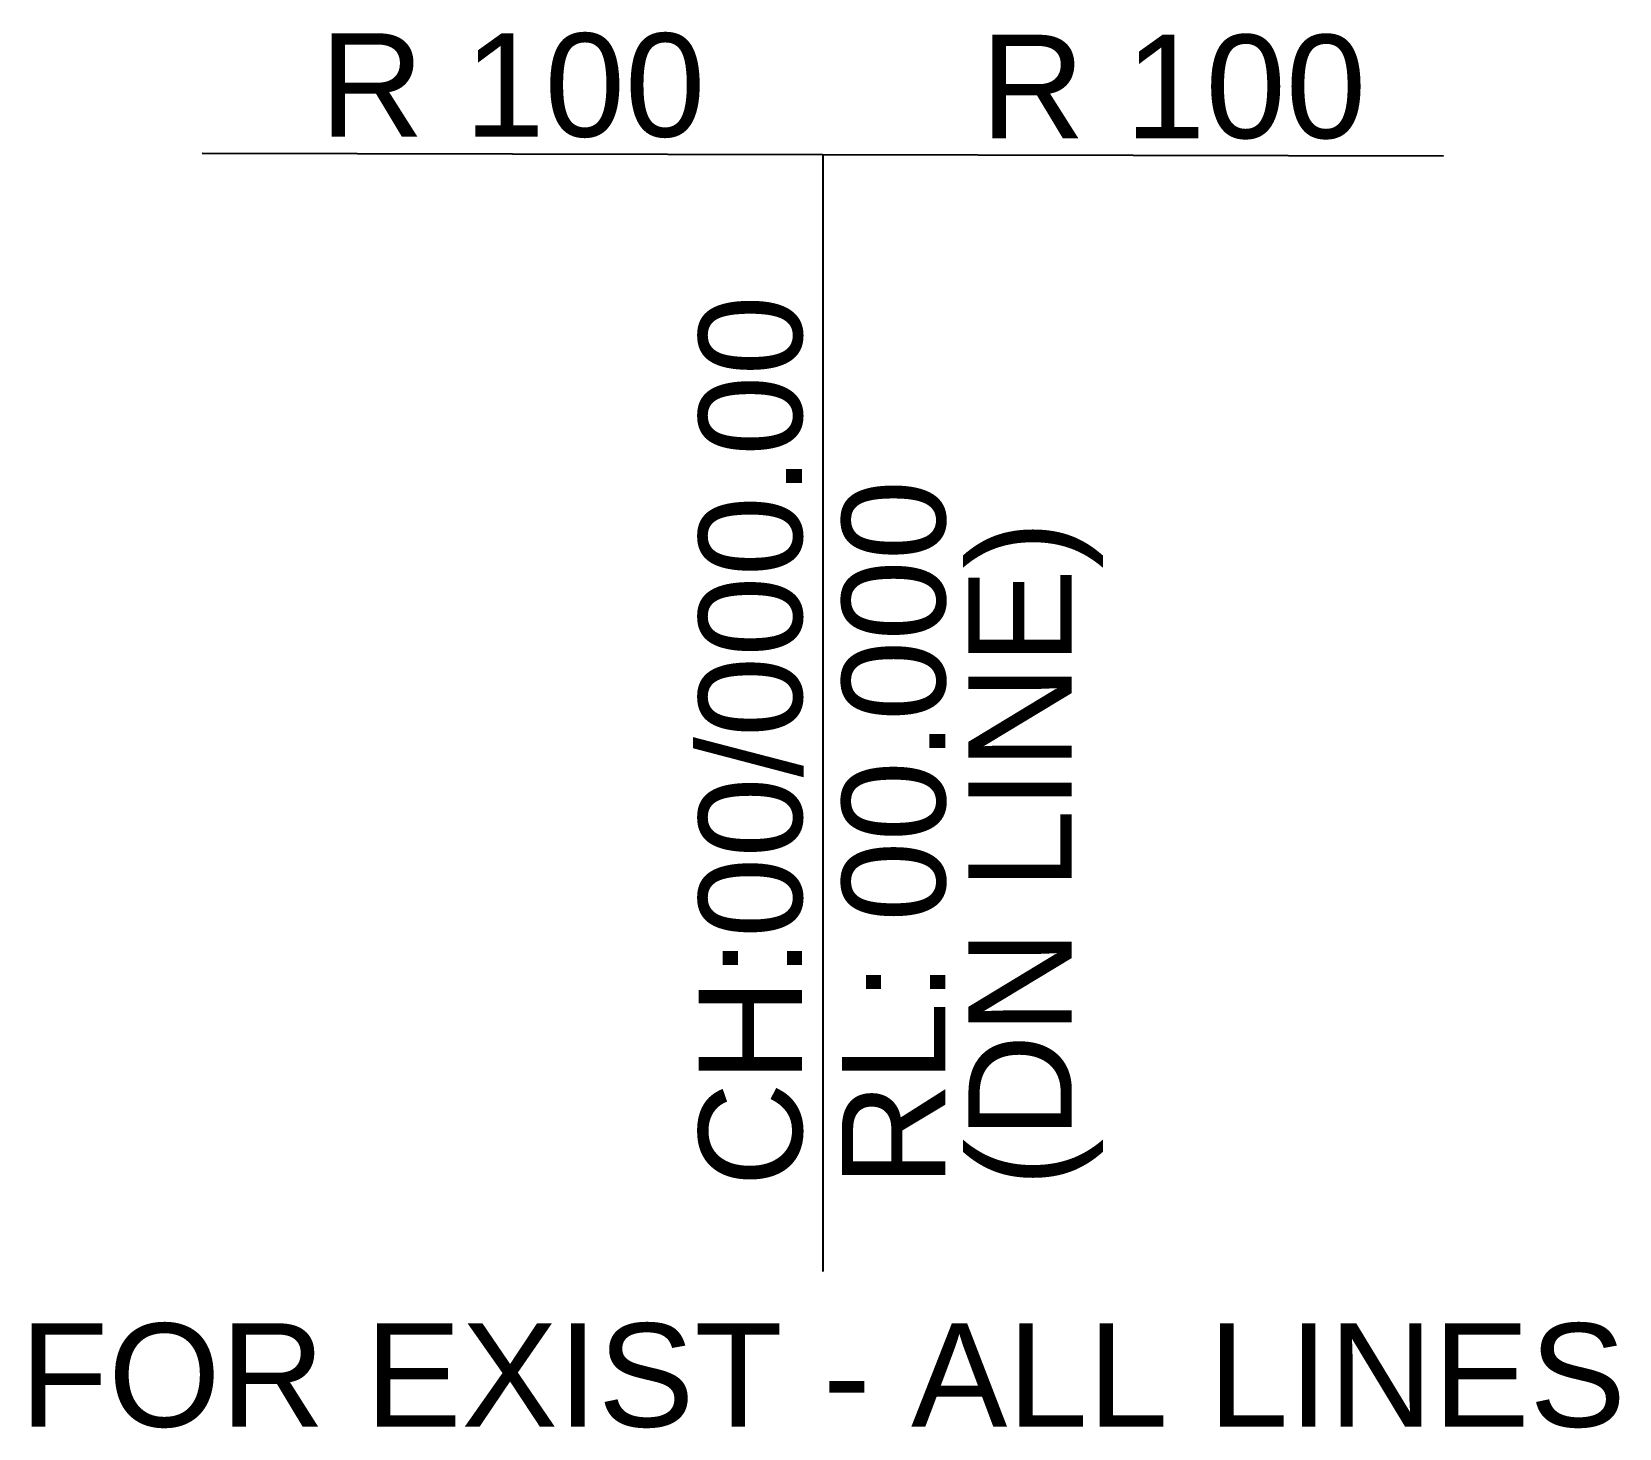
# Model space of a CAD drawing. Header units: metres. Extents: x -19.1 to 19.2, y -3.8 to 30.
import ezdxf
from ezdxf.enums import TextEntityAlignment as Align

# ---------------------------------------------------------------- set-up
doc = ezdxf.new("R2010")
doc.units = ezdxf.units.M
doc.layers.add('1-GRADIENT', color=7, linetype='Continuous')
doc.styles.get("Standard").update_dxf_attribs({"font": 'arial.ttf'})

# ---------------------------------------------------------------- blocks, each defined once
blk = doc.blocks.new('*U137')
at = {"layer": '1-GRADIENT'}
blk.add_line((0, 27), (0, 0), dxfattribs=at)
at = {"layer": '1-GRADIENT', "flags": 128}
for points in [[(-15, 27.033), (0, 27)], [(0, 27), (15, 26.967)]]:
    blk.add_lwpolyline(points, dxfattribs=at)
at = {"layer": '1-GRADIENT'}
for tag, p in [('G_TAIL', (-7.5, 26.679)), ('G_HEAD', (8.471, 26.644))]:
    blk.add_attdef(tag, text='', height=2.5, dxfattribs=at).set_placement(p, align=Align.BOTTOM_CENTER)
for tag, p in [('G_RAILLEVEL', (3.709, 2.05)), ('G_CHAINAGE', (0.247, 2.05)), ('G_LINE', (6.766, 2.05))]:
    blk.add_attdef(tag, text='', height=2.5, rotation=90, dxfattribs=at).set_placement(p, align=Align.BOTTOM_LEFT)
blk.add_attdef('G_NOTE', text='', height=2.5, dxfattribs=at).set_placement((0, -2.5), align=Align.MIDDLE_CENTER)

msp = doc.modelspace()

# ---------------------------------------------------------------- block references
msp.add_blockref('*U137', (0, 0)).add_auto_attribs({'G_NOTE': 'FOR EXIST - ALL LINES', 'G_HEAD': 'R 100', 'G_TAIL': 'R 100', 'G_CHAINAGE': 'CH:00/000.00', 'G_RAILLEVEL': 'RL: 00.000', 'G_LINE': '(DN LINE)'})

doc.saveas('drawing.dxf')
